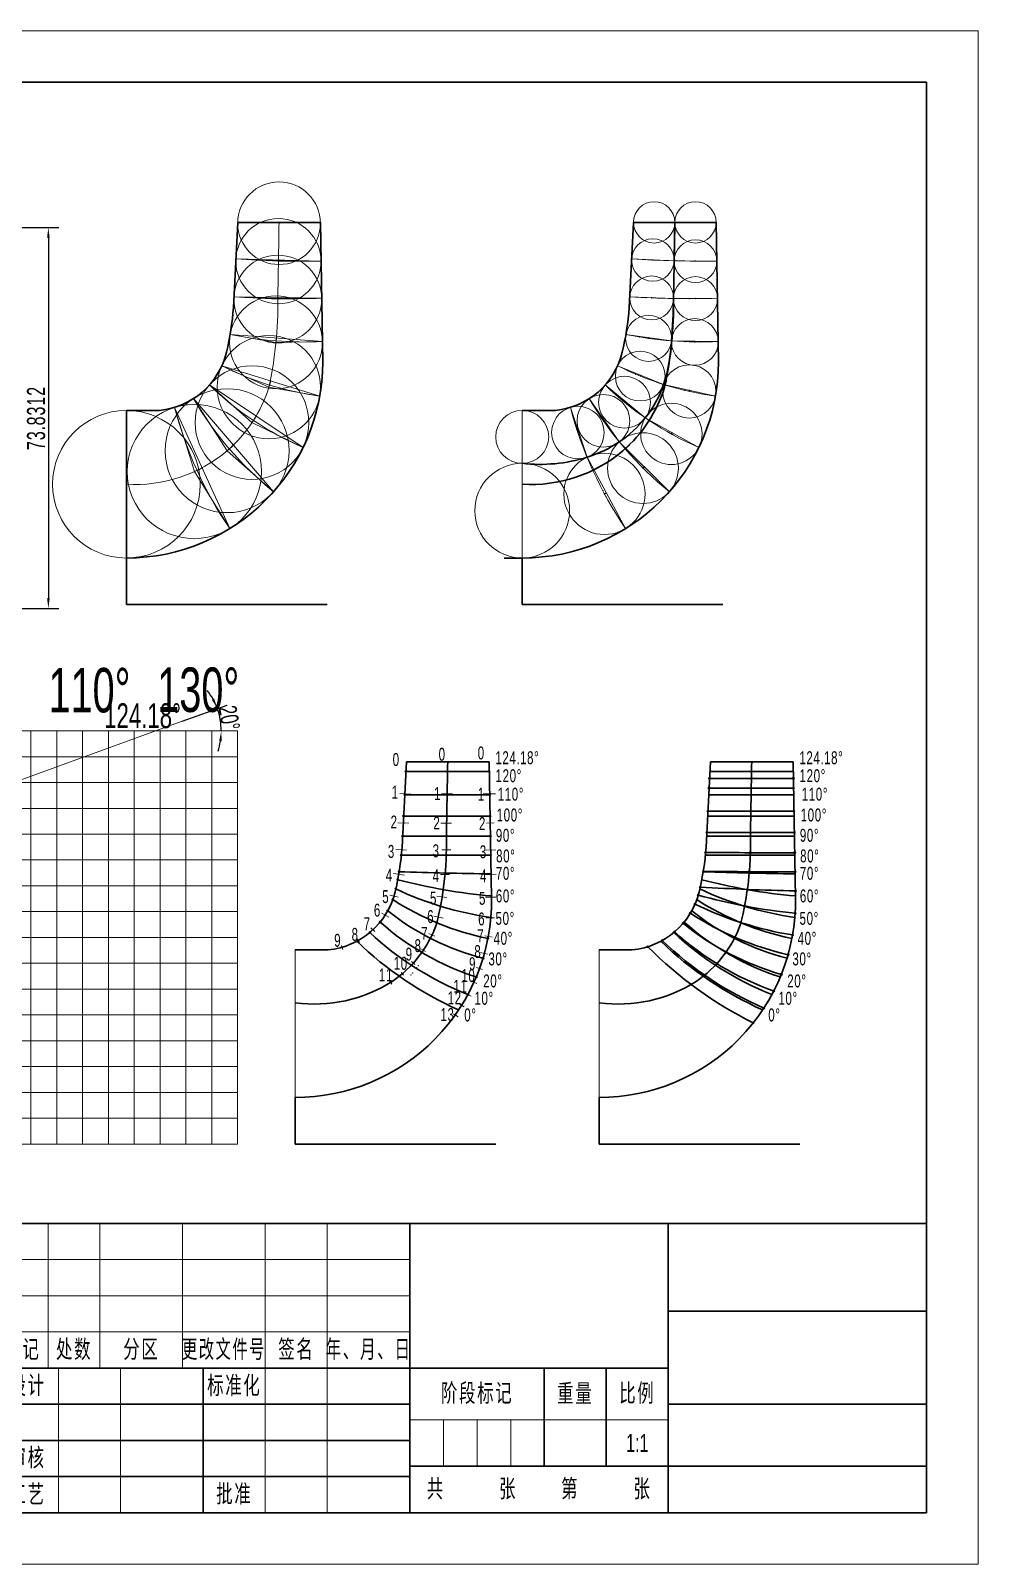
# Model space of a CAD drawing. Header units: millimetres. Extents: x -210 to 210, y -148 to 148.
# Drawn here: x 26.6 to 210, y -148.5 to 148.5 of the extents above; entities that cross this region are included whole.
import ezdxf
from ezdxf.enums import TextEntityAlignment as Align

# ---------------------------------------------------------------- set-up
doc = ezdxf.new("R2010")
doc.units = ezdxf.units.MM
doc.header["$PDSIZE"] = -10
doc.linetypes.add('点画线', pattern=[18, 12, -2, 2, -2])
doc.layers.get('0').update_dxf_attribs({"lineweight": 35})
doc.layers.get('Defpoints').update_dxf_attribs({"lineweight": 18})
for name, color, linetype, lineweight in [('中心线层', 1, '点画线', 18), ('尺寸线层', 3, 'Continuous', 18), ('粗实线层', 7, 'Continuous', 35), ('细实线层', 7, 'Continuous', 18)]:
    doc.layers.add(name, color=color, linetype=linetype, lineweight=lineweight)
doc.styles.add('标准', font='FSGB2312.ttf', dxfattribs={"width": 0.667})
doc.dimstyles.new('标准', dxfattribs={"dimtxt": 3.5, "dimasz": 2, "dimexe": 2, "dimexo": 0, "dimgap": 0, "dimtad": 1, "dimdec": 4, "dimdsep": 46, "dimtxsty": '标准', "dimblk": '_CAXARROW', "dimcen": 0, "dimdle": 8, "dimazin": 2, "dimtfac": 0.707107, "dimtdec": 4, "dimtmove": 2, "dimatfit": 3, "dimfxl": 0, "dimfrac": 2, "dimtolj": 1, "dimarcsym": 0})

# ---------------------------------------------------------------- blocks, each defined once
blk = doc.blocks.new('$CAXA_FRAME_13B17AC1$')
at = {"layer": '粗实线层'}
for p, q in [((200, 138.5), (-200, 138.5)), ((200, -138.5), (200, 138.5)), ((-200, -138.5), (200, -138.5))]:
    blk.add_line(p, q, dxfattribs=at)
at = {"layer": '细实线层'}
for p, q in [((210, 148.5), (-210, 148.5)), ((210, -148.5), (210, 148.5)), ((-210, -148.5), (210, -148.5))]:
    blk.add_line(p, q, dxfattribs=at)
blk = doc.blocks.new('$CAXA_TITLE_151E506F$')
at = {"layer": '粗实线层'}
for p, q in [((0, 56), (-180, 56)), ((-180, 56), (-180, 0)), ((-100, 56), (-100, 0)), ((-50, 56), (-50, 0)), ((0, 0), (0, 56)), ((0, 39), (-50, 39)), ((-50, 28), (-180, 28)), ((-140, 28), (-140, 0)), ((-74, 28), (-74, 9)), ((-62, 28), (-62, 9)), ((-100, 21), (-180, 21)), ((0, 21), (-50, 21)), ((-100, 14), (-180, 14)), ((0, 9), (-100, 9)), ((-100, 7), (-180, 7)), ((0, 0), (-180, 0))]:
    blk.add_line(p, q, dxfattribs=at)
at = {"layer": '细实线层'}
for p, q in [((-170, 56), (-170, 28)), ((-160, 56), (-160, 28)), ((-144, 56), (-144, 28)), ((-128, 56), (-128, 0)), ((-116, 56), (-116, 0)), ((-100, 49), (-180, 49)), ((-100, 42), (-180, 42)), ((-100, 35), (-180, 35)), ((-168, 28), (-168, 0)), ((-156, 28), (-156, 0)), ((-50, 18), (-100, 18)), ((-93.5, 18), (-93.5, 9)), ((-87, 18), (-87, 9)), ((-80.5, 18), (-80.5, 9))]:
    blk.add_line(p, q, dxfattribs=at)
at = {"layer": '尺寸线层', "char_height": 3.5, "attachment_point": 5, "line_spacing_factor": 1.369753, "style": '标准'}
for s, insert, width in [('\\T1.1;标记', (-175, 31.5), 18), ('\\T1.1;处数', (-165, 31.5), 18), ('\\T1.1;分区', (-152, 31.5), 30), ('\\T1.1;{\\W0.618357;更改文件号}', (-136, 31.5), 30), ('\\T1.1;签名', (-122, 31.5), 22), ('\\T1.1;{\\W0.634692;年、月、日}', (-108, 31.5), 30), ('\\T1.1;设计', (-174, 24.5), 22), ('\\T1.1;标准化', (-134, 24.5), 22), ('\\T1.1;阶段标记', (-87, 23), 50), ('\\T1.1;重量', (-68, 23), 22), ('\\T1.1;比例', (-56, 23), 22), ('\\T1.1;审核', (-174, 10.5), 22), ('\\T1.1;批准', (-134, 3.5), 22), ('\\T1.1;共', (-95, 4.5), 8), ('\\T1.1;张', (-81, 4.5), 8), ('\\T1.1;第', (-69, 4.5), 8), ('\\T1.1;张', (-55, 4.5), 8), ('\\T1.1;工艺', (-174, 3.5), 22)]:
    blk.add_mtext(s, dxfattribs=dict(at, insert=insert, width=width))
at = {"layer": '尺寸线层', "style": '标准'}
for tag, height, width, p in [('标记C', 3.54, 0.667, (-175, 52.5)), ('处数C', 3.54, 0.667, (-165, 52.5)), ('分区C', 3.54, 0.667, (-152, 52.5)), ('更改文件号C', 3.54, 0.512156, (-136, 52.5)), ('更改签名C', 3.54, 0.459969, (-122, 52.5)), ('更改日期C', 3.54, 0.62723, (-108, 52.5)), ('单位名称', 5.05, 0.667, (-25, 47.5)), ('标记B', 3.54, 0.667, (-175, 45.5)), ('处数B', 3.54, 0.667, (-165, 45.5)), ('分区B', 3.54, 0.667, (-152, 45.5)), ('更改文件号B', 3.54, 0.512156, (-136, 45.5)), ('更改签名B', 3.54, 0.459969, (-122, 45.5)), ('更改日期B', 3.54, 0.62723, (-108, 45.5)), ('材料名称', 5.05, 0.667, (-75, 42)), ('标记A', 3.54, 0.667, (-175, 38.5)), ('处数A', 3.54, 0.667, (-165, 38.5)), ('分区A', 3.54, 0.667, (-152, 38.5)), ('更改文件号A', 3.54, 0.512156, (-136, 38.5)), ('更改签名A', 3.54, 0.459969, (-122, 38.5)), ('更改日期A', 3.54, 0.62723, (-108, 38.5)), ('图纸名称', 5.05, 0.667, (-25, 30)), ('设计', 3.54, 0.667, (-162, 24.5)), ('设计日期', 3.54, 0.667, (-148, 24.5)), ('标准化', 3.54, 0.667, (-122, 24.5)), ('标准化日期', 3.54, 0.569556, (-108, 24.5)), ('图纸编号', 5.05, 0.667, (-25, 15)), ('阶段标记S', 3.54, 0.229984, (-96.75, 13.5)), ('阶段标记A', 3.54, 0.229984, (-90.25, 13.5)), ('阶段标记B', 3.54, 0.229984, (-83.75, 13.5)), ('阶段标记C', 3.54, 0.229984, (-77.25, 13.5)), ('重量', 3.54, 0.667, (-68, 13.5)), ('图纸比例', 3.54, 0.524733, (-56, 13.5)), ('审核', 3.54, 0.667, (-162, 10.5)), ('审核日期', 3.54, 0.667, (-148, 10.5)), ('页数', 3.54, 0.667, (-88, 4.5)), ('页码', 3.54, 0.667, (-62, 4.5)), ('投影符号', 3.54, 0.667, (-25, 4.5)), ('工艺', 3.54, 0.667, (-162, 3.5)), ('工艺日期', 3.54, 0.667, (-148, 3.5)), ('批准', 3.54, 0.667, (-122, 3.5)), ('批准日期', 3.54, 0.667, (-108, 3.5))]:
    blk.add_attdef(tag, text='', height=height, dxfattribs=dict(at, width=width)).set_placement(p, align=Align.MIDDLE_CENTER)
blk = doc.blocks.new('_CAXARROW_1')
blk.add_hatch(color=0).paths.add_polyline_path([(0, 0), (-1, 0.125), (-1, -0.125)], flags=0)
blk = doc.blocks.new('*X32')
at = {"layer": '尺寸线层', "color": 0, "linetype": 'Continuous', "lineweight": -2, "transparency": 16777216}
for p, q in [((-13.83, 110.4), (32.02, 110.4)), ((30.02, 108.4), (30.02, 38.57)), ((-4.54, 36.57), (32.02, 36.57))]:
    blk.add_line(p, q, dxfattribs=at)
at = {"layer": '尺寸线层', "color": 0, "lineweight": -2, "transparency": 16777216, "xscale": 2, "yscale": 2, "zscale": 2}
for p, rotation in [((30.02, 110.4), 90), ((30.02, 36.57), 270)]:
    blk.add_blockref('_CAXARROW_1', p, dxfattribs=dict(at, rotation=rotation))
at = {"layer": '尺寸线层', "color": 0, "transparency": 16777216, "insert": (27.66, 73.49), "char_height": 3.5, "width": 16.4349, "attachment_point": 5, "rotation": 90, "line_spacing_factor": 1.15057, "style": '标准'}
blk.add_mtext('\\T1.1;73.8312', dxfattribs=at)
blk = doc.blocks.new('_CAXARROW')
blk.add_hatch(color=0).paths.add_polyline_path([(0, 0), (-1, 0.125), (-1, -0.125)], flags=0)
blk = doc.blocks.new('*D47')
at = {"layer": 'Defpoints', "color": 0, "transparency": 16777216}
for p in [(-73.37, 12.9), (55.93, 14.76), (63.4, 14.37), (66.63, 12.9), (-2.17, -6.39)]:
    blk.add_point(p, dxfattribs=at)
at = {"layer": '尺寸线层', "color": 0, "linetype": 'Continuous', "lineweight": -2, "transparency": 16777216}
blk.add_line((55.93, 14.76), (64.6, 17.91), dxfattribs=at)
for start, end in [(29.0544, 38.1088), (0, 20), (341.8912, 350.9456)]:
    blk.add_arc((50.81, 12.9), 12.67, start, end, dxfattribs=at)
at = {"layer": '尺寸线层', "color": 0, "lineweight": -2, "transparency": 16777216, "xscale": 2, "yscale": 2, "zscale": 2}
for p, rotation in [((62.72, 17.23), 294.527209562863), ((63.48, 12.9), 85.47279043713696)]:
    blk.add_blockref('_CAXARROW', p, dxfattribs=dict(at, rotation=rotation))
at = {"layer": '尺寸线层', "color": 0, "transparency": 16777216, "insert": (65.01, 15.4), "char_height": 3.5, "attachment_point": 5, "rotation": 280, "style": '标准'}
blk.add_mtext('\\A1;20°', dxfattribs=at)

msp = doc.modelspace()

# ---------------------------------------------------------------- linework, layer by layer
at = {"layer": '中心线层'}
for p, q in [((74.42566, 96.63333), (74.42727, 96.72985)), ((151.02273, 96.63333), (151.02434, 96.72985))]:
    msp.add_line(p, q, dxfattribs=at)
at = {"layer": '尺寸线层'}
for p, q in [((66.30664, 104.2916), (82.79604, 103.8735)), ((74.54604, 103.8735), (66.30664, 104.2916)), ((74.54957, 104.01286), (74.55134, 104.08255)), ((151.14664, 104.01286), (151.1484, 104.08255)), ((74.54604, 103.8735), (74.5478, 103.94318)), ((82.79604, 103.8735), (74.54604, 103.8735)), ((151.1431, 103.8735), (151.14487, 103.94318)), ((65.93498, 96.96758), (82.92276, 96.68515)), ((74.42406, 96.53681), (65.93498, 96.96758)), ((82.92276, 96.68515), (74.42406, 96.53681)), ((65.20081, 89.6629), (83.06922, 88.29452)), ((74.07059, 88.13745), (65.20081, 89.6629)), ((74.07059, 88.13745), (74.09207, 88.41787)), ((83.06922, 88.29452), (74.07059, 88.13745)), ((74.11354, 88.69829), (74.13502, 88.97871)), ((150.66766, 88.13745), (150.68914, 88.41787)), ((150.71061, 88.69829), (150.73209, 88.97871)), ((63.58761, 83.59804), (82.54523, 77.72811)), ((72.69958, 79.47834), (63.58761, 83.59804)), ((72.94414, 80.26816), (73.06642, 80.66307)), ((149.54121, 80.26816), (149.66349, 80.66307)), ((64.61323, 67.16059), (58.11277, 77.24741)), ((58.11277, 77.24741), (73.60467, 59.21363)), ((61.18684, 79.88773), (79.32608, 67.80339)), ((69.42773, 72.60159), (61.18684, 79.88773)), ((72.69958, 79.47834), (72.82186, 79.87325)), ((82.54523, 77.72811), (72.69958, 79.47834)), ((149.29665, 79.47834), (149.41893, 79.87325)), ((54.45669, 75.5443), (65.13404, 52.06939)), ((58.29116, 63.12267), (54.45669, 75.5443)), ((69.42773, 72.60159), (69.70397, 73.01625)), ((79.32608, 67.80339), (69.42773, 72.60159)), ((69.98022, 73.4309), (70.25646, 73.84556)), ((146.0248, 72.60159), (146.30104, 73.01625)), ((146.57728, 73.4309), (146.85353, 73.84556)), ((64.61323, 67.16059), (65.02839, 67.51723)), ((73.60467, 59.21363), (64.61323, 67.16059)), ((65.44355, 67.87388), (65.85872, 68.23052)), ((141.2103, 67.16059), (141.62546, 67.51723)), ((142.04062, 67.87388), (142.45579, 68.23052)), ((58.29116, 63.12267), (58.79256, 63.35073)), ((65.13404, 52.06939), (58.29116, 63.12267)), ((59.29396, 63.57879), (59.79536, 63.80685)), ((134.88823, 63.12267), (135.38963, 63.35073)), ((135.89103, 63.57879), (136.39243, 63.80685)), ((-73.36606, 12.89776), (66.63394, 12.89776)), ((31.63394, 12.89776), (31.63394, -67.10224)), ((41.63394, 12.89776), (41.63394, -67.10224)), ((51.63394, 12.89776), (51.63394, -67.10224)), ((56.63394, 12.89776), (56.63394, -67.10224)), ((61.63394, 12.89776), (61.63394, -67.10224)), ((66.63394, 12.89776), (66.63394, -67.10224)), ((-73.36606, 7.89776), (66.63394, 7.89776)), ((-73.36606, 2.89776), (66.63394, 2.89776)), ((115.41959, 0.52777), (115.55907, 0.40605)), ((-73.36606, -2.10224), (66.63394, -2.10224)), ((66.63394, -7.10224), (-73.36606, -7.10224)), ((-73.36606, -12.10224), (66.63394, -12.10224)), ((156.76305, -14.32542), (156.8517, -14.23985)), ((-73.36606, -17.10224), (66.63394, -17.10224)), ((165.29273, -17.8018), (165.45006, -17.73614)), ((-73.36606, -22.10224), (66.63394, -22.10224)), ((164.75873, -21.00667), (164.91703, -20.93471)), ((94.23445, -24.11483), (94.40052, -24.14883)), ((164.05205, -24.21723), (164.21816, -24.18353)), ((66.63394, -27.10224), (-73.36606, -27.10224)), ((84.18741, -29.52414), (84.18741, -29.52414)), ((143.02518, -29.52414), (143.02518, -29.52414)), ((-73.36606, -32.10224), (66.63394, -32.10224)), ((161.20864, -29.90521), (161.36177, -29.84149)), ((-73.36606, -37.10224), (66.63394, -37.10224)), ((111.22473, -38.13117), (111.27132, -38.3038)), ((-73.36606, -42.10224), (66.63394, -42.10224)), ((66.63394, -47.10224), (-73.36606, -47.10224)), ((-73.36606, -52.10224), (66.63394, -52.10224)), ((-73.36606, -57.10224), (66.63394, -57.10224)), ((-73.36606, -62.10224), (66.63394, -62.10224)), ((-73.36606, -67.10224), (66.63394, -67.10224))]:
    msp.add_line(p, q, dxfattribs=at)
for centre, radius in [((99.21298, 5.0172), 0.2), ((107.27457, 5.01514), 0.2), ((115.34127, 5.01512), 0.2), ((157.98438, 3.70932), 0.2), ((166.08918, 3.70558), 0.2), ((174.20189, 3.70571), 0.2), ((98.98554, 0.5352), 0.15), ((107.19649, 0.52822), 0.2), ((115.41959, 0.52777), 0.2), ((157.88895, 1.82877), 0.2), ((166.05642, 1.82294), 0.2), ((174.23475, 1.82308), 0.2), ((157.66151, -2.65323), 0.2), ((165.98092, -2.66402), 0.2), ((174.31308, -2.66428), 0.2), ((98.77634, -3.58735), 0.2), ((107.12788, -3.59881), 0.2), ((115.49165, -3.60015), 0.2), ((98.57887, -7.47892), 0.2), ((107.06593, -7.49354), 0.2), ((115.55965, -7.49602), 0.2), ((157.45232, -6.77578), 0.2), ((165.91467, -6.7911), 0.2), ((174.38513, -6.7922), 0.2), ((98.33944, -11.16037), 0.2), ((107.03272, -11.18067), 0.2), ((115.62403, -11.18432), 0.15), ((157.22425, -10.66534), 0.2), ((165.88569, -10.68574), 0.2), ((174.45314, -10.68807), 0.2), ((97.91856, -14.36676), 0.2), ((106.81583, -14.63737), 0.2), ((115.68674, -14.77695), 0.15), ((156.76305, -14.32542), 0.15), ((165.67978, -14.36716), 0.2), ((174.51752, -14.37637), 0.2), ((97.26202, -17.70539), 0.2), ((97.64122, -15.92022), 0.2), ((106.44645, -17.84373), 0.2), ((156.18053, -17.34985), 0.2), ((165.29273, -17.8018), 0.2), ((96.67523, -19.78231), 0.2), ((115.76156, -19.06331), 0.15), ((155.17539, -20.63871), 0.2), ((155.79957, -18.89696), 0.2), ((174.58251, -18.09968), 0.2), ((95.69317, -21.95268), 0.2), ((105.91289, -21.04838), 0.2), ((115.64452, -23.23533), 0.2), ((154.27173, -22.40237), 0.2), ((164.75873, -21.00667), 0.2), ((174.54088, -22.42073), 0.2), ((92.22063, -26.15637), 0.2), ((94.23445, -24.11483), 0.2), ((105.20549, -24.2527), 0.2), ((151.22048, -26.01916), 0.2), ((152.86357, -24.36626), 0.2), ((164.05205, -24.21723), 0.2), ((174.04862, -26.61955), 0.2), ((103.96314, -27.25674), 0.2), ((115.08889, -27.28496), 0.2), ((146.05045, -28.90127), 0.2), ((148.83581, -27.69022), 0.2), ((162.89389, -27.07251), 0.2), ((100.26276, -32.48433), 0.2), ((102.29605, -30.01147), 0.2), ((114.13672, -31.13609), 0.2), ((159.38735, -32.17676), 0.2), ((161.20864, -29.90521), 0.2), ((173.17942, -30.43665), 0.2), ((112.8363, -34.75244), 0.2), ((157.02773, -34.40578), 0.2), ((171.88036, -34.2486), 0.2), ((111.22473, -38.13117), 0.2), ((154.41471, -36.21308), 0.2), ((170.4064, -37.478), 0.2), ((168.49465, -40.77774), 0.2), ((166.43497, -43.65158), 0.2)]:
    msp.add_circle(centre, radius, dxfattribs=at)
for p in [(146.86208, 104.08941), (147.0171, 104.08281), (147.01759, 104.09438), (147.01808, 104.10596), (147.01856, 104.11754), (155.10846, 103.87489), (155.2636, 103.87353), (155.26369, 103.88518), (155.26379, 103.89683), (155.26389, 103.90849), (145.67075, 96.79898), (146.77182, 96.75237), (146.77245, 96.76839), (146.77308, 96.78442), (146.77371, 96.80044), (154.16585, 96.60749), (155.26761, 96.6593), (155.2677, 96.64318), (155.2678, 96.62707), (155.2679, 96.61095), (144.40845, 89.17898), (146.17999, 88.90716), (146.19463, 88.9051), (146.20107, 88.95095), (146.20751, 88.99681), (146.21395, 89.04266), (153.33973, 88.26422), (155.13136, 88.21607), (155.14614, 88.21586), (155.14681, 88.2634), (155.14748, 88.31093), (155.14816, 88.35847), (143.70676, 81.96498), (144.5679, 81.60698), (144.59217, 81.66666), (144.61644, 81.72634), (144.64071, 81.78602), (153.16272, 78.84562), (154.07123, 78.63507), (154.08732, 78.70707), (154.10342, 78.77906), (154.11951, 78.85106), (141.22448, 76.79898), (141.53179, 76.54547), (141.57612, 76.59957), (141.62045, 76.65367), (141.66478, 76.70777), (132.29651, 71.3095), (137.40111, 72.99934), (137.48425, 72.87898), (137.48425, 72.87898), (132.52241, 70.62603), (132.6958, 70.11568), (150.24473, 70.60271), (150.59292, 70.40913), (150.64008, 70.49462), (150.68724, 70.58011), (150.73439, 70.6656), (58.9597, 63.42675), (59.12683, 63.50277), (145.04727, 63.83209), (145.15099, 63.72894), (137.33274, 59.38812), (137.67131, 58.75288), (137.67131, 58.75288), (137.92875, 58.27934), (101.63062, -32.55284), (100.19441, -34.37453), (100.54415, -33.97947), (101.3169, -32.9601)]:
    msp.add_point(p, dxfattribs=at)
at = {"layer": '粗实线层'}
for p, q in [((66.66628, 111.37898), (65.82819, 94.86305)), ((82.66628, 111.37898), (66.66628, 111.37898)), ((83.13757, 84.37908), (82.66628, 111.37898)), ((143.26335, 111.37898), (142.42526, 94.86305)), ((159.26335, 111.37898), (143.26335, 111.37898)), ((159.73464, 84.37908), (159.26335, 111.37898)), ((51.54528, 74.95709), (45.13178, 74.95709)), ((45.13178, 74.95709), (45.13178, 46.37898)), ((128.14235, 74.95709), (121.72885, 74.95709)), ((45.13178, 46.37898), (45.13178, 37.37898)), ((121.72885, 46.37898), (118.25891, 46.37898)), ((121.72885, 46.37898), (121.72885, 37.37898)), ((45.13178, 37.37898), (83.95528, 37.37898)), ((121.72885, 37.37898), (160.55235, 37.37898)), ((115.3084, 6.89776), (99.3084, 6.89776)), ((115.3084, 6.89776), (115.76812, -19.43905)), ((174.14618, 6.89776), (158.14618, 6.89776)), ((174.14618, 6.89776), (174.60589, -19.43905)), ((84.18741, -29.52414), (77.7739, -29.52414)), ((143.02518, -29.52414), (136.61167, -29.52414)), ((77.7739, -58.10224), (77.7739, -67.10224)), ((136.61167, -58.10224), (136.61167, -67.10224)), ((77.7739, -67.10224), (116.59741, -67.10224)), ((136.61167, -67.10224), (175.43518, -67.10224))]:
    msp.add_line(p, q, dxfattribs=at)
for points in [[(84.18741, -29.52414, 0.318727375), (97.12797, -18.27182, 0.042064422), (98.47031, -9.61817), (99.3084, 6.89776)], [(143.02518, -29.52414, 0.318727375), (155.96574, -18.27182, 0.042064422), (157.30808, -9.61817), (158.14618, 6.89776)], [(77.7739, -39.76724, 0.175889841), (96.54954, -35.62309, 0.1614379), (105.14179, -24.50722, 0.06641576), (107.06043, -7.84778)], [(136.61167, -39.76724, 0.175889841), (155.38731, -35.62309, 0.1614379), (163.97956, -24.50722, 0.06641576), (165.8982, -7.84778)]]:
    msp.add_lwpolyline(points, format="xyb", dxfattribs=at)
for centre, radius, start, end in [((-12136.44171, 304.49076), 12289.22243, 359.030414464, 359.099622036), ((76.29986, 95.47414), 74.72882, 347.6401256, 0.8147949), ((13.81709, 98.50002), 52.1381, 346.3652238, 355.9999992), ((90.41416, 98.50002), 52.1381, 346.3652238, 355.9999992), ((50.0862, 89.7023), 14.81722, 275.6512054, 346.3652222), ((126.68327, 89.7023), 14.81722, 275.6512054, 346.3652222), ((45.13178, 84.37898), 38, 270, 360), ((121.72885, 84.37898), 38, 270, 0), ((123.85915, 87.3644), 26.63187, 310.6561673, 342.7756585), ((123.43492, 88.02297), 27.40809, 266.4312024, 310.4319886), ((5671.02293, -94.04132), 5564.63009, 178.9606317, 179.11247943), ((5729.8607, -94.04132), 5564.63009, 178.9606317, 179.11247943), ((111.37629, 31912.05546), 31907.04058, 269.978158212, 270.007119937), ((170.21407, 31912.05546), 31907.04058, 269.978158212, 270.007119937), ((111.88142, 10347.34271), 10346.81554, 269.928588706, 270.019592756), ((170.71919, 10347.34271), 10346.81554, 269.928588706, 270.019592756), ((112.4132, 6889.80222), 6893.40306, 269.886654694, 270.025587077), ((171.25097, 6889.80222), 6893.40306, 269.886654694, 270.025587077), ((113.0466, 5929.01139), 5936.50794, 269.860365582, 270.024254531), ((171.88437, 5929.01139), 5936.50794, 269.860365582, 270.024254531), ((113.25448, 4516.15734), 4527.34228, 269.81124243, 270.02998787), ((172.09225, 4516.15734), 4527.34228, 269.81124243, 270.02998787), ((120.77965, 590.86786), 605.66622, 267.83683585, 269.51820663), ((179.61742, 590.86786), 605.66622, 267.83683585, 269.51820663), ((125.03684, 41.30471), 65.21988, 244.7946145, 261.7200411), ((125.16999, 88.9822), 108.45437, 255.2958419, 265.023327), ((183.87461, 41.30471), 65.21988, 244.7946145, 261.7200411), ((184.00776, 88.9822), 108.45437, 255.2958419, 265.023327), ((77.7739, -20.10224), 38, 270, 1), ((125.92474, 25.6569), 54.03939, 237.2303528, 258.4327731), ((136.61167, -20.10224), 38, 270, 1), ((184.76251, 25.6569), 54.03939, 237.2303528, 258.4327731), ((126.89033, 17.59003), 50.36754, 231.7283852, 255.3324017), ((185.7281, 17.59003), 50.36754, 231.7283852, 255.3324017), ((132.68941, 17.0007), 59.16295, 226.8412288, 248.7273725), ((128.63266, 14.45367), 51.67945, 228.2710865, 252.2021066), ((191.52718, 17.0007), 59.16295, 226.8412288, 248.7273725), ((187.47043, 14.45367), 51.67945, 228.2710865, 252.2021066), ((137.34383, 21.49828), 68.57466, 226.0148246, 245.9730606), ((196.1816, 21.49828), 68.57466, 226.0148246, 245.9730606)]:
    msp.add_arc(centre, radius, start, end, dxfattribs=at)
at = {"layer": '粗实线层', "color": 5}
for centre, radius, start, end in [((169.86942, 16938.89415), 16935.189, 269.959790076, 270.014657791), ((169.96184, 11208.78656), 11206.96429, 269.938277141, 270.021845324), ((170.35251, 6576.73311), 6579.39858, 269.889482178, 270.034490109), ((170.80749, 5035.45527), 5042.24873, 269.84824311, 270.04065327), ((171.29075, 4122.00775), 4132.69702, 269.80498138, 270.04384338), ((172.64111, 2425.53183), 2439.90892, 269.6271367, 270.04406315), ((186.79786, 507.8657), 526.10721, 266.6637311, 268.6695661), ((184.75723, 39.94146), 67.41693, 243.9733326, 260.8603383), ((185.2073, 85.90917), 108.85375, 254.3263235, 264.3766489), ((185.76428, 25.44593), 57.28212, 236.6480875, 257.3086055), ((189.4261, 16.15857), 56.90896, 227.8289449, 250.4753223), ((186.81688, 17.7324), 54.08442, 231.1132242, 253.9682309), ((200.75099, 25.23278), 76.95872, 224.7017819, 243.5189612), ((194.73041, 19.93973), 66.14323, 226.0629958, 246.6310269)]:
    msp.add_arc(centre, radius, start, end, dxfattribs=at)
at = {"layer": '粗实线层', "color": 1}
msp.add_open_spline([(151.26335, 111.37898), (151.21839, 108.90051), (151.1234, 103.98668), (151.04183, 96.32578), (150.74819, 88.31247), (149.71687, 80.21222), (145.94103, 73.41776), (140.70085, 68.54648), (132.62174, 64.83278), (125.90486, 64.23323), (121.72885, 64.71399)], degree=3, knots=[0, 0, 0, 0, 7.453898907, 14.781831602, 23.020969113, 31.627311091, 39.003980126, 45.891537405, 52.793454474, 65.433486008, 65.433486008, 65.433486008, 65.433486008], dxfattribs=at)
at = {"layer": '粗实线层'}
for p in [(74.54957, 104.01286), (74.55134, 104.08255), (151.14664, 104.01286), (151.1484, 104.08255), (74.54604, 103.8735), (74.5478, 103.94318), (151.1431, 103.8735), (151.14487, 103.94318), (107.18992, -0.53805)]:
    msp.add_point(p, dxfattribs=at)
at = {"layer": '细实线层'}
for p, q in [((74.5478, 103.94318), (74.54957, 104.01286)), ((142.90371, 104.2916), (151.13342, 103.94347)), ((151.14487, 103.94318), (151.14664, 104.01286)), ((151.13342, 103.94347), (159.39436, 103.87351)), ((74.42406, 96.53681), (74.42566, 96.63333)), ((74.42727, 96.72985), (74.42896, 96.82637)), ((142.53204, 96.96744), (151.01538, 96.63345)), ((151.01538, 96.63345), (159.51983, 96.68515)), ((151.02113, 96.53681), (151.02273, 96.63333)), ((151.02434, 96.72985), (151.02603, 96.82637)), ((141.79788, 89.6629), (150.63002, 88.42242)), ((74.09207, 88.41787), (74.11354, 88.69829)), ((150.63002, 88.42242), (159.66629, 88.29452)), ((150.68914, 88.41787), (150.71061, 88.69829)), ((140.18468, 83.59804), (149.09673, 79.97401)), ((72.82186, 79.87325), (72.94414, 80.26816)), ((149.41893, 79.87325), (149.54121, 80.26816)), ((140.50449, 68.85814), (134.70983, 77.24741)), ((137.78391, 79.88773), (145.54564, 73.52781)), ((149.09673, 79.97401), (159.14229, 77.72811)), ((121.72885, 74.95709), (121.72885, 46.37898)), ((131.05375, 75.5443), (134.28309, 65.9068)), ((69.70397, 73.01625), (69.98022, 73.4309)), ((145.54564, 73.52781), (155.92315, 67.80339)), ((146.30104, 73.01625), (146.57728, 73.4309)), ((140.50449, 68.85814), (150.20174, 59.21363)), ((65.02839, 67.51723), (65.44355, 67.87388)), ((134.28309, 65.9068), (141.73111, 52.06939)), ((141.62546, 67.51723), (142.04062, 67.87388)), ((135.38963, 63.35073), (135.89103, 63.57879)), ((-2.16704, -6.38587), (55.92818, 14.75906)), ((26.63394, -67.10224), (26.63394, 12.89776)), ((36.63394, 12.89776), (36.63394, -67.10224)), ((46.63394, -67.10224), (46.63394, 12.89776)), ((98.03336, 0.76657), (100.18107, 0.65759)), ((108.24392, 0.69293), (106.08863, 0.73023)), ((116.56588, 0.71056), (114.17451, 0.71056)), ((99.75405, -4.99863), (97.67782, -4.89328)), ((108.05712, -4.97394), (105.98103, -4.94017)), ((116.29499, -4.93381), (114.83139, -4.98278)), ((99.33678, -10.18531), (97.26573, -10.07024)), ((107.91134, -10.15216), (106.17499, -10.15216)), ((116.61799, -10.1217), (114.47098, -10.19353)), ((98.97042, -15.03036), (96.83937, -14.71199)), ((107.67123, -14.91221), (105.91004, -14.91221)), ((116.67651, -14.88391), (114.60929, -14.95306)), ((97.70484, -19.32844), (96.12357, -18.93691)), ((107.12832, -19.36384), (105.20986, -19.08348)), ((116.59909, -19.28265), (114.63703, -19.27512)), ((95.9053, -23.14883), (94.54543, -22.40332)), ((106.40918, -23.36376), (104.63686, -22.98656)), ((116.33625, -23.27702), (114.77702, -23.27702)), ((93.19572, -25.9815), (92.4174, -25.24409)), ((104.8299, -26.86764), (103.64506, -26.36721)), ((77.7739, -29.52414), (77.7739, -58.10224)), ((86.75349, -28.6458), (87.02909, -29.42261)), ((90.22218, -28.06915), (89.74329, -27.32386)), ((102.98186, -29.82913), (102.12678, -29.29883)), ((115.89359, -27.02115), (114.51039, -26.80375)), ((136.61167, -29.52414), (136.61167, -58.10224)), ((100.94174, -32.32575), (100.30443, -31.78953)), ((115.03235, -30.34054), (113.67624, -29.99945)), ((96.4864, -36.12014), (96.09489, -35.55145)), ((98.77374, -34.41953), (98.2756, -33.86995)), ((112.94708, -36.00359), (112.04754, -35.61675)), ((114.0703, -33.33452), (112.86822, -32.92334)), ((111.8571, -38.44922), (110.74866, -37.87663)), ((110.46339, -40.50658), (109.68289, -40.03638)), ((109.31037, -42.49816), (108.42275, -41.88714))]:
    msp.add_line(p, q, dxfattribs=at)
for centre, radius in [((74.66801, 111.21018), 8), ((147.26335, 111.37898), 4), ((155.26335, 111.37898), 4), ((74.54604, 103.8735), 8.25), ((147.0171, 104.08281), 4.11869), ((155.2636, 103.87353), 4.13076), ((74.42406, 96.53681), 8.5), ((146.77182, 96.75237), 4.24523), ((155.2679, 96.61095), 4.25258), ((74.07059, 88.13745), 9), ((146.19463, 88.9051), 4.46158), ((155.14614, 88.21586), 4.52084), ((72.69958, 79.47834), 10), ((144.5679, 81.60698), 4.81424), ((69.42773, 72.60159), 11), ((154.07123, 78.63507), 5.15154), ((141.53179, 76.54547), 5.02168), ((64.61323, 67.16059), 12), ((137.44265, 72.93914), 5.10191), ((45.13178, 60.66804), 14.28905), ((58.29116, 63.12267), 13), ((121.72885, 69.83554), 5.12155), ((132.50716, 70.67151), 5.08492), ((150.59292, 70.40913), 5.93306), ((145.0991, 63.78049), 6.84785), ((137.64857, 58.79512), 7.86781), ((121.72885, 55.54648), 9.1675)]:
    msp.add_circle(centre, radius, dxfattribs=at)
for centre, radius, start, end in [((-12213.03878, 304.49076), 12289.22243, 359.030414464, 359.099622036), ((80.73309, 347.88144), 244.01667, 266.6106522, 270.4846852), ((157.33016, 347.88144), 244.01667, 266.6106522, 270.4846852), ((77.53404, 283.59821), 186.99072, 266.4436526, 271.6513867), ((-0.29721, 95.47414), 74.72882, 347.6401256, 0.8147949), ((154.13111, 283.59821), 186.99072, 266.4436526, 271.6513867), ((79.56312, 159.85928), 71.6506, 258.4367727, 272.8047962), ((156.16019, 159.85928), 71.6506, 258.4367727, 272.8047962), ((90.55564, 137.14649), 59.95591, 243.269292, 262.3220311), ((167.15271, 137.14649), 59.95591, 243.269292, 262.3220311), ((114.40286, 109.93233), 65.09132, 210.1416546, 231.1867503), ((103.0197, 123.02495), 60.09, 225.8794728, 246.7775375), ((47.26208, 87.3644), 26.63187, 310.6561673, 342.7756585), ((190.99993, 109.93233), 65.09132, 210.1416546, 231.1867503), ((179.61677, 123.02495), 60.09, 225.8794728, 246.7775375), ((127.98552, 94.82255), 76.01408, 194.6914866, 214.2245239), ((204.58259, 94.82255), 76.01408, 194.6914866, 214.2245239), ((46.83785, 88.02297), 27.40809, 266.4312024, 310.4319886)]:
    msp.add_arc(centre, radius, start, end, dxfattribs=at)
for p in [(74.42406, 96.53681), (74.42406, 96.53681), (74.42566, 96.63333), (74.42727, 96.72985), (74.42887, 96.82637), (151.02113, 96.53681), (151.02113, 96.53681), (151.02273, 96.63333), (151.02434, 96.72985), (151.02594, 96.82637), (74.07059, 88.13745), (74.09207, 88.41787), (74.11354, 88.69829), (74.13502, 88.97871), (150.66766, 88.13745), (150.68914, 88.41787), (150.71061, 88.69829), (150.73209, 88.97871), (72.94414, 80.26816), (73.06642, 80.66307), (149.54121, 80.26816), (149.66349, 80.66307), (72.69958, 79.47834), (72.82186, 79.87325), (149.29665, 79.47834), (149.41893, 79.87325), (69.42773, 72.60159), (69.70397, 73.01625), (69.98022, 73.4309), (70.25646, 73.84556), (137.44265, 72.93914), (137.49748, 72.97702), (137.55232, 73.0149), (137.60716, 73.05277), (146.0248, 72.60159), (146.30104, 73.01625), (146.57728, 73.4309), (146.85353, 73.84556), (132.49368, 70.71177), (132.50716, 70.67151), (132.56091, 70.68953), (132.61467, 70.70754), (132.66842, 70.72555), (64.61323, 67.16059), (65.02839, 67.51723), (65.44355, 67.87388), (65.85872, 68.23052), (141.2103, 67.16059), (141.62546, 67.51723), (142.04062, 67.87388), (142.45579, 68.23052), (58.29116, 63.12267), (58.29116, 63.12267), (58.29116, 63.12267), (58.29116, 63.12267), (58.29116, 63.12267), (58.29116, 63.12267), (58.29116, 63.12267), (58.79256, 63.35073), (58.79256, 63.35073), (58.79256, 63.35073), (58.79256, 63.35073), (58.79256, 63.35073), (58.79256, 63.35073), (58.79256, 63.35073), (59.29396, 63.57879), (59.29396, 63.57879), (59.29396, 63.57879), (59.29396, 63.57879), (59.29396, 63.57879), (59.29396, 63.57879), (59.29396, 63.57879), (59.79536, 63.80685), (59.79536, 63.80685), (59.79536, 63.80685), (59.79536, 63.80685), (59.79536, 63.80685), (59.79536, 63.80685), (59.79536, 63.80685), (134.88823, 63.12267), (134.88823, 63.12267), (134.88823, 63.12267), (134.88823, 63.12267), (134.88823, 63.12267), (134.88823, 63.12267), (134.88823, 63.12267), (135.38963, 63.35073), (135.38963, 63.35073), (135.38963, 63.35073), (135.38963, 63.35073), (135.38963, 63.35073), (135.38963, 63.35073), (135.38963, 63.35073), (135.89103, 63.57879), (135.89103, 63.57879), (135.89103, 63.57879), (135.89103, 63.57879), (135.89103, 63.57879), (135.89103, 63.57879), (135.89103, 63.57879), (136.39243, 63.80685), (136.39243, 63.80685), (136.39243, 63.80685), (136.39243, 63.80685), (136.39243, 63.80685), (136.39243, 63.80685), (136.39243, 63.80685), (145.0991, 63.78049), (145.18377, 63.86562), (145.26844, 63.95075), (145.35311, 64.03589), (137.62845, 58.8325), (137.64857, 58.79512), (137.76808, 58.85945), (137.88759, 58.92377), (138.0071, 58.9881), (107.06618, -7.94442)]:
    msp.add_point(p, dxfattribs=at)

# ---------------------------------------------------------------- block references
at = {"layer": '粗实线层'}
msp.add_blockref('$CAXA_FRAME_13B17AC1$', (0, 0), dxfattribs=at)
ref = msp.add_blockref('$CAXA_TITLE_151E506F$', (200, -138.5), dxfattribs=at)
ref.add_attrib('图纸比例', '1:1', dxfattribs={"layer": '尺寸线层', "height": 3.5, "style": '标准', "width": 0.667}).set_placement((144, -125), align=Align.MIDDLE_CENTER)

# ---------------------------------------------------------------- texts
at = {"layer": '尺寸线层', "style": '标准', "width": 0.667}
for s, height, p in [('110°', 8.605277, (30.04382, 16.47976)), ('130°', 8.605277, (51.09176, 16.57087)), ('124.18°', 4.817724, (40.81632, 13.42833))]:
    msp.add_text(s, height=height, dxfattribs=at).set_placement(p)
at = {"layer": '尺寸线层', "char_height": 2.5, "width": 2.713273, "attachment_point": 1, "line_spacing_factor": 1.15057, "style": '标准'}
for s, insert in [('\\T1.1;0', (105.55178, 9.63068)), ('\\T1.1;0', (113.11778, 9.88277)), ('{\\T1.1;124.18°}', (116.52842, 8.9513)), ('{\\T1.1;124.18°}', (175.36619, 8.9513)), ('\\T1.1;0', (96.65774, 8.60355)), ('{\\T1.1;120°}', (116.56875, 5.47113)), ('{\\T1.1;120°}', (175.40652, 5.47113)), ('\\T1.1;1', (96.45026, 2.27821)), ('\\T1.1;1', (104.66271, 2.0157)), ('\\T1.1;1', (113.13796, 1.88445)), ('{\\T1.1;110°}', (116.97687, 1.90004)), ('{\\T1.1;110°}', (175.81464, 1.90004)), ('{\\T1.1;100°}', (116.77551, -2.1346)), ('{\\T1.1;100°}', (175.61328, -2.1346)), ('\\T1.1;2', (96.25316, -3.49697)), ('\\T1.1;2', (104.53131, -3.69385)), ('\\T1.1;2', (113.35465, -3.80612)), ('{\\T1.1;90°}', (116.62429, -6.07377)), ('{\\T1.1;90°}', (175.46206, -6.07377)), ('\\T1.1;3', (95.7265, -9.19344)), ('\\T1.1;3', (104.38991, -9.06132)), ('\\T1.1;3', (113.51626, -9.2595)), ('{\\T1.1;80°}', (116.67914, -10.06689)), ('{\\T1.1;80°}', (175.51691, -10.06689)), ('\\T1.1;4', (95.33083, -13.76253)), ('\\T1.1;4', (104.39104, -13.89465)), ('\\T1.1;4', (113.57654, -13.93164)), ('{\\T1.1;70°}', (116.62484, -13.43504)), ('{\\T1.1;70°}', (175.46261, -13.43504)), ('{\\T1.1;60°}', (116.62446, -17.80973)), ('{\\T1.1;60°}', (175.46223, -17.80973)), ('\\T1.1;6', (93.01844, -20.5621)), ('\\T1.1;5', (94.64122, -17.94358)), ('\\T1.1;5', (103.87858, -18.23453)), ('\\T1.1;5', (113.3656, -18.27609)), ('\\T1.1;7', (91.04165, -23.20994)), ('\\T1.1;6', (103.33765, -21.80901)), ('\\T1.1;6', (113.19916, -22.26621)), ('{\\T1.1;50°}', (116.57037, -22.16077)), ('{\\T1.1;50°}', (175.40814, -22.16077)), ('\\T1.1;9', (85.34191, -26.40522)), ('\\T1.1;8', (88.70698, -25.26067)), ('\\T1.1;7', (102.1754, -25.05709)), ('\\T1.1;7', (113.01422, -25.52471)), ('{\\T1.1;40°}', (116.1897, -26.01861)), ('{\\T1.1;40°}', (175.02747, -26.01861)), ('\\T1.1;9', (99.16888, -29.07715)), ('\\T1.1;8', (100.89258, -27.43685)), ('\\T1.1;8', (112.46443, -28.58441)), ('\\T1.1;10', (96.85368, -30.86728)), ('\\T1.1;9', (111.44434, -30.92438)), ('{\\T1.1;30°}', (115.18513, -30.01143)), ('{\\T1.1;30°}', (174.0229, -30.01143)), ('\\T1.1;11', (93.99473, -33.09974)), ('\\T1.1;11', (108.40111, -35.31973)), ('\\T1.1;10', (109.94704, -33.22988)), ('{\\T1.1;20°}', (114.18496, -34.2762)), ('{\\T1.1;20°}', (173.02273, -34.2762)), ('\\T1.1;12', (107.29687, -37.55976)), ('{\\T1.1;10°}', (112.47906, -37.6324)), ('{\\T1.1;10°}', (171.31683, -37.6324)), ('\\T1.1;13', (105.90868, -40.77783)), ('{\\T1.1;0°}', (110.51713, -40.85764)), ('{\\T1.1;0°}', (169.3549, -40.85764))]:
    msp.add_mtext(s, dxfattribs=dict(at, insert=insert))

# ---------------------------------------------------------------- dimensions: what is measured, and where the dimension line sits
at = {"layer": '尺寸线层'}
dim = msp.add_linear_dim(base=(30.02014, 36.5704), p1=(-13.82701, 110.4016), p2=(-4.53706, 36.5704), angle=270, dimstyle='标准', override={"dimsah": 1, "dimtfill": 1, "dimtzin": 8}, dxfattribs=at)
dim.commit()
dim.dimension.update_dxf_attribs({"geometry": '*X32', "text_midpoint": (27.66406, 73.486), "dimtype": 160})
dim = msp.add_angular_dim_2l(base=(63.39768, 14.36854), line1=((-73.36606, 12.89776), (66.63394, 12.89776)), line2=((-2.16704, -6.38587), (55.92818, 14.75906)), dimstyle='标准', dxfattribs=at)
dim.commit()
dim.dimension.update_dxf_attribs({"geometry": '*D47', "text_midpoint": (65.01429, 15.4016)})

doc.saveas('drawing.dxf')
